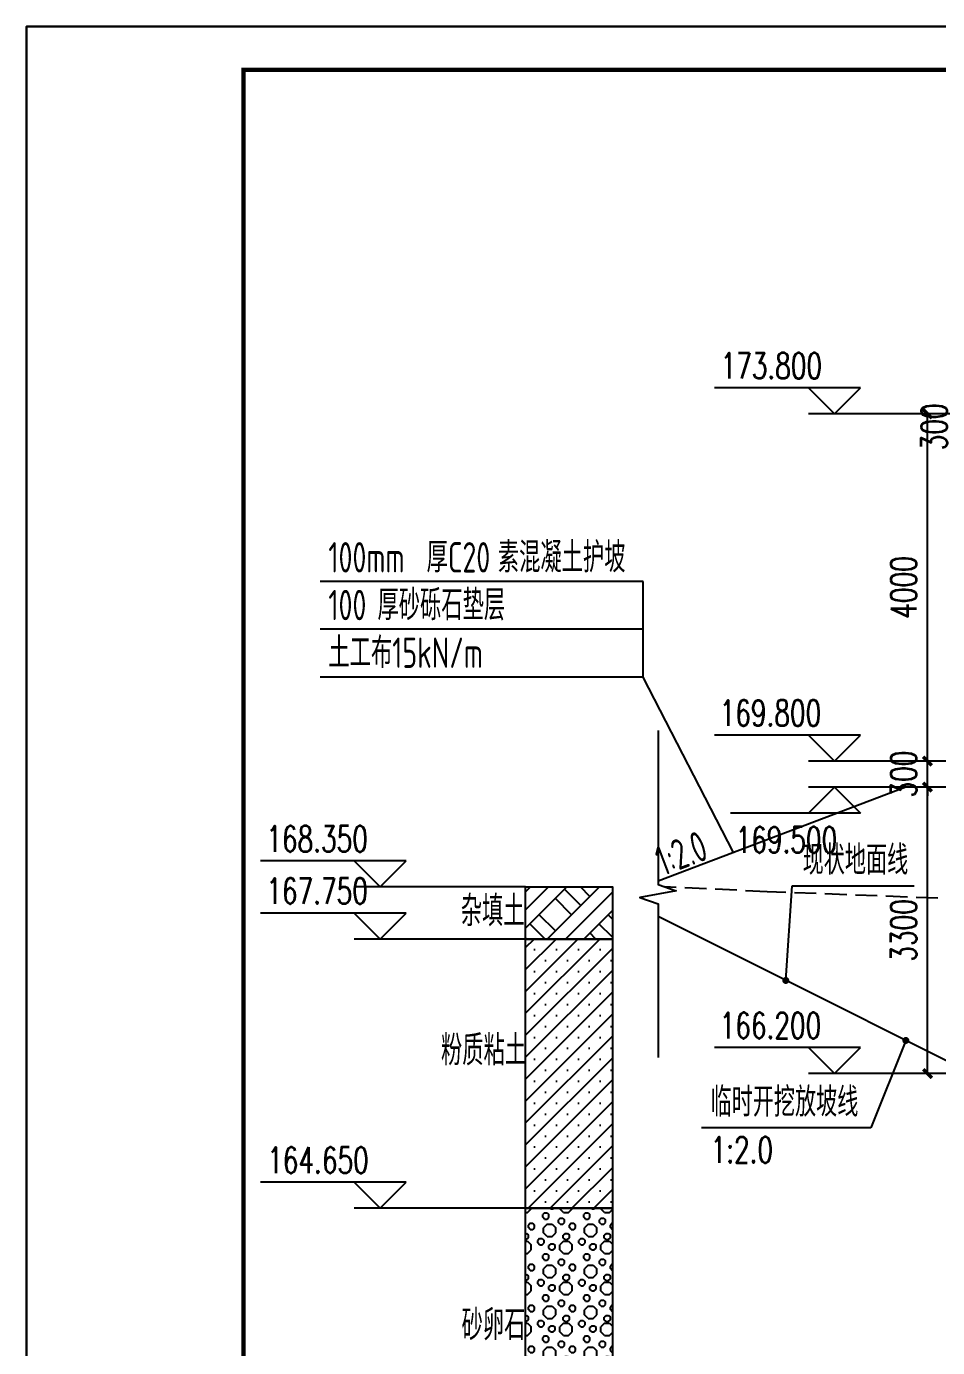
# Model space of a CAD drawing. Header units: millimetres. Extents: x -725 to 2274960, y -506 to 2980382.
# Drawn here: x 2075283 to 2085773, y 2670814 to 2686032 of the extents above; entities that cross this region are included whole.
import ezdxf

# ---------------------------------------------------------------- set-up
doc = ezdxf.new("R2010")
doc.units = ezdxf.units.MM
doc.header["$LTSCALE"] = 1000
doc.linetypes.add('DASH', pattern=[0.35, 0.25, -0.1])
for name, color, linetype in [('DIM_ELEV', 3, 'Continuous'), ('DIM_LEAD', 3, 'Continuous'), ('DIM_SYMB', 3, 'Continuous'), ('PUB_DIM', 3, 'Continuous'), ('PUB_TITLE', 4, 'Continuous'), ('YHG_文字', 7, 'Continuous'), ('YHJ_剖面_梁板', 4, 'Continuous')]:
    doc.layers.add(name, color=color, linetype=linetype)
doc.styles.add('_TCH_DIM', font='SIMPLEX', dxfattribs={"bigfont": 'GBCBIG'})
doc.styles.add('_TCH_DIM_T3', font='SIMPLEX', dxfattribs={"width": 0.705882, "bigfont": 'GBCBIG'})
doc.styles.add('TSSD_Rein', font='tssdeng.shx', dxfattribs={"width": 0.7, "bigfont": 'hztxt.shx'})
doc.dimstyles.new('_TCH_ARCH&&100', dxfattribs={"dimtxt": 297.5, "dimasz": 100, "dimexe": 250, "dimexo": 300, "dimgap": 126.25, "dimtad": 1, "dimdec": 0, "dimzin": 0, "dimdsep": 46, "dimtxsty": '_TCH_DIM_T3', "dimblk": 'ARCHTICK', "dimcen": 0.09, "dimclrt": 7, "dimazin": 2, "dimtfac": 1, "dimtdec": 0, "dimtix": 1, "dimtmove": 2, "dimatfit": 3, "dimfxl": 75, "dimtolj": 1, "dimtzin": 0, "dimarcsym": 0})

# ---------------------------------------------------------------- blocks, each defined once
blk = doc.blocks.new('HAYJZ A3')
blk.add_lwpolyline([(4975, -403417), (46975, -403417), (46975, -433117), (4975, -433117), (4975, -403417)])
at = {"const_width": 50}
blk.add_lwpolyline([(7475, -403917), (46475, -403917), (46475, -432617), (7475, -432617), (7475, -403917)], dxfattribs=at)
at = {"layer": 'PUB_TITLE'}
blk.add_lwpolyline([(4975, -433117), (46975, -433117), (46975, -403417), (4975, -403417)], close=True, dxfattribs=at)
blk = doc.blocks.new('_ArchTick')
at = {"color": 0, "linetype": 'ByBlock', "const_width": 0.4}
blk.add_lwpolyline([(-0.5, -0.5), (0.5, 0.5)], dxfattribs=at)
blk = doc.blocks.new('*D224')
at = {"layer": 'Defpoints', "color": 0, "transparency": 16777216}
for p in [(2086359, 2681570), (2087087, 2681570), (2087087, 2681270)]:
    blk.add_point(p, dxfattribs=at)
at = {"layer": 'PUB_DIM', "color": 0, "lineweight": -2, "transparency": 16777216}
for p, q in [((2086787, 2681570), (2086109, 2681570)), ((2086359, 2681270), (2086359, 2681570)), ((2086787, 2681270), (2086109, 2681270))]:
    blk.add_line(p, q, dxfattribs=at)
at = {"layer": 'PUB_DIM', "color": 0, "lineweight": -2, "transparency": 16777216, "xscale": 100, "yscale": 100, "zscale": 100}
for p, rotation in [((2086359, 2681570), 90), ((2086359, 2681270), 270)]:
    blk.add_blockref('_ArchTick', p, dxfattribs=dict(at, rotation=rotation))
at = {"layer": 'PUB_DIM', "color": 7, "transparency": 16777216, "insert": (2085734, 2681420), "char_height": 297.5, "attachment_point": 5, "rotation": 90, "style": '_TCH_DIM_T3'}
blk.add_mtext('\\A1;300', dxfattribs=at)
blk = doc.blocks.new('*D226')
at = {"layer": 'Defpoints', "color": 0, "transparency": 16777216}
for p in [(2085657, 2677270), (2086787, 2677270), (2086787, 2673970)]:
    blk.add_point(p, dxfattribs=at)
at = {"layer": 'PUB_DIM', "color": 0, "lineweight": -2, "transparency": 16777216}
for p, q in [((2086487, 2677270), (2085407, 2677270)), ((2085657, 2673970), (2085657, 2677270)), ((2086487, 2673970), (2085407, 2673970))]:
    blk.add_line(p, q, dxfattribs=at)
at = {"layer": 'PUB_DIM', "color": 0, "lineweight": -2, "transparency": 16777216, "xscale": 100, "yscale": 100, "zscale": 100}
for p, rotation in [((2085657, 2677270), 90), ((2085657, 2673970), 270)]:
    blk.add_blockref('_ArchTick', p, dxfattribs=dict(at, rotation=rotation))
at = {"layer": 'PUB_DIM', "color": 7, "transparency": 16777216, "insert": (2085382, 2675620), "char_height": 297.5, "attachment_point": 5, "rotation": 90, "style": '_TCH_DIM_T3'}
blk.add_mtext('\\A1;3300', dxfattribs=at)
blk = doc.blocks.new('*D227')
at = {"layer": 'Defpoints', "color": 0, "transparency": 16777216}
for p in [(2085657, 2677570), (2086787, 2677570), (2086787, 2677270)]:
    blk.add_point(p, dxfattribs=at)
at = {"layer": 'PUB_DIM', "color": 0, "lineweight": -2, "transparency": 16777216}
for p, q in [((2085657, 2677570), (2085657, 2677670)), ((2086487, 2677570), (2085407, 2677570)), ((2085657, 2677270), (2085657, 2677570)), ((2086487, 2677270), (2085407, 2677270)), ((2085657, 2677270), (2085657, 2677170))]:
    blk.add_line(p, q, dxfattribs=at)
at = {"layer": 'PUB_DIM', "color": 0, "lineweight": -2, "transparency": 16777216, "xscale": 100, "yscale": 100, "zscale": 100}
for p, rotation in [((2085657, 2677570), 270), ((2085657, 2677270), 90)]:
    blk.add_blockref('_ArchTick', p, dxfattribs=dict(at, rotation=rotation))
at = {"layer": 'PUB_DIM', "color": 7, "transparency": 16777216, "insert": (2085382, 2677420), "char_height": 297.5, "attachment_point": 5, "rotation": 90, "style": '_TCH_DIM_T3'}
blk.add_mtext('\\A1;300', dxfattribs=at)
blk = doc.blocks.new('*D228')
at = {"layer": 'Defpoints', "color": 0, "transparency": 16777216}
for p in [(2085657, 2681570), (2086787, 2681570), (2086787, 2677570)]:
    blk.add_point(p, dxfattribs=at)
at = {"layer": 'PUB_DIM', "color": 0, "lineweight": -2, "transparency": 16777216}
for p, q in [((2086487, 2681570), (2085407, 2681570)), ((2085657, 2677570), (2085657, 2681570)), ((2086487, 2677570), (2085407, 2677570))]:
    blk.add_line(p, q, dxfattribs=at)
at = {"layer": 'PUB_DIM', "color": 0, "lineweight": -2, "transparency": 16777216, "xscale": 100, "yscale": 100, "zscale": 100}
for p, rotation in [((2085657, 2681570), 90), ((2085657, 2677570), 270)]:
    blk.add_blockref('_ArchTick', p, dxfattribs=dict(at, rotation=rotation))
at = {"layer": 'PUB_DIM', "color": 7, "transparency": 16777216, "insert": (2085382, 2679570), "char_height": 297.5, "attachment_point": 5, "rotation": 90, "style": '_TCH_DIM_T3'}
blk.add_mtext('\\A1;4000', dxfattribs=at)

msp = doc.modelspace()

# ---------------------------------------------------------------- hatches: boundary and pattern name
at = {"layer": 'YHJ_剖面_梁板'}
h = msp.add_hatch(dxfattribs=at)
h.set_pattern_fill('夯实土壤', color=8, scale=100)
h.set_pattern_definition([(45, (9546.95, -1840.8), (-397.39401, 397.39401), []), (45, (9756.95, -1840.8), (-397.39401, 397.39401), []), (45, (9966.95, -1840.8), (-397.39401, 397.39401), []), (135, (9546.95, -1840.8), (-397.39401, -397.39401), [265, -297]), (135, (9651.95, -1735.8), (-397.39401, -397.39401), [265, -297]), (135, (9756.95, -1630.8), (-397.39401, -397.39401), [265, -297])])
h.paths.add_polyline_path([(2081029.9926, 2676119.9065), (2082029.9926, 2676119.9065), (2082029.9926, 2675519.9065), (2081029.9926, 2675519.9065)])
h = msp.add_hatch(dxfattribs=at)
h.set_pattern_fill('SACNCR', color=8, scale=150)
h.set_pattern_definition([(45, (9428.95, -1840.82), (-126.284852, 126.284852), []), (45, (9555.23, -1840.82), (-126.284852, 126.284852), [0, -178.59375])])
h.paths.add_polyline_path([(2081029.9926, 2675519.9065), (2082029.9926, 2675519.9065), (2082029.9926, 2672419.9065), (2081029.9926, 2672419.9065)])
h = msp.add_hatch(dxfattribs=at)
h.set_pattern_fill('石料_12', color=8, scale=1500, pattern_type=2)
h.set_pattern_definition([(0, (9428.95, -1840.8), (0, 472.440936), [29.52756, -442.91338]), (45, (9458.47, -1840.82), (-236.220468, 236.220468), [29.52756, -304.53863]), (135, (9428.95, -1840.82), (-236.220468, -236.220468), [29.52756, -304.53863]), (90, (9479.35, -1819.94), (-472.440936, 3e-14), [29.52756, -442.91338]), (90, (9408.07, -1819.94), (-472.440936, 3e-14), [29.52756, -442.91338]), (315, (9458.47, -1769.53), (236.220468, 236.220468), [29.52756, -304.53863]), (225, (9428.95, -1769.53), (236.220468, -236.220468), [29.52756, -304.53863]), (0, (9428.95, -1769.53), (0, 472.440936), [29.52756, -442.91338]), (0, (9665.17, -2077.04), (0, 472.440936), [29.52756, -442.91338]), (0, (9665.17, -2005.75), (0, 472.440936), [29.52756, -442.91338]), (90, (9644.3, -2056.16), (-472.440936, 3e-14), [29.52756, -442.91338]), (90, (9715.57, -2056.16), (-472.440936, 3e-14), [29.52756, -442.91338]), (0, (9338.95, -1645.8), (0, 472.440945), [59.05512, -413.385825]), (45, (9398, -1645.82), (4e-14, 472.44095), [59.05512, -609.07728]), (135, (9338.95, -1645.82), (-472.44095, 4e-14), [59.05512, -609.07728]), (90, (9439.76, -1604.06), (-472.440945, 3e-14), [59.05512, -413.385825]), (90, (9297.2, -1604.06), (-472.440945, 3e-14), [59.05512, -413.385825]), (315, (9398, -1503.25), (472.44095, -8e-14), [59.05512, -609.07728]), (225, (9338.95, -1503.25), (-8e-14, -472.44095), [59.05512, -609.07728]), (0, (9338.95, -1503.25), (0, 472.440945), [59.05512, -413.385825]), (0, (9623.95, -1450.8), (0, 472.440945), [59.05512, -413.385825]), (45, (9683, -1450.82), (4e-14, 472.44095), [59.05512, -609.07728]), (135, (9623.95, -1450.82), (-472.44095, 4e-14), [59.05512, -609.07728]), (90, (9724.76, -1409.06), (-472.440945, 3e-14), [59.05512, -413.385825]), (90, (9582.2, -1409.06), (-472.440945, 3e-14), [59.05512, -413.385825]), (315, (9683, -1308.25), (472.44095, -8e-14), [59.05512, -609.07728]), (225, (9623.95, -1308.25), (-8e-14, -472.44095), [59.05512, -609.07728]), (0, (9623.95, -1308.25), (0, 472.440945), [59.05512, -413.385825]), (0, (9773.95, -1780.8), (0, 472.440936), [29.52756, -442.91338]), (45, (9803.47, -1780.82), (-236.220468, 236.220468), [29.52756, -304.53863]), (135, (9773.95, -1780.82), (-236.220468, -236.220468), [29.52756, -304.53863]), (90, (9824.35, -1759.94), (-472.440936, 3e-14), [29.52756, -442.91338]), (90, (9753.07, -1759.94), (-472.440936, 3e-14), [29.52756, -442.91338]), (315, (9803.47, -1709.53), (236.220468, 236.220468), [29.52756, -304.53863]), (225, (9773.95, -1709.53), (236.220468, -236.220468), [29.52756, -304.53863]), (0, (9773.95, -1709.53), (0, 472.440936), [29.52756, -442.91338]), (0, (10010.17, -2017.04), (0, 472.440936), [29.52756, -442.91338]), (0, (10010.17, -1945.75), (0, 472.440936), [29.52756, -442.91338]), (90, (9989.3, -1996.16), (-472.440936, 3e-14), [29.52756, -442.91338]), (90, (10060.57, -1996.16), (-472.440936, 3e-14), [29.52756, -442.91338]), (0, (9593.95, -1720.8), (0, 472.440936), [29.52756, -442.91338]), (45, (9623.47, -1720.82), (-236.220468, 236.220468), [29.52756, -304.53863]), (135, (9593.95, -1720.82), (-236.220468, -236.220468), [29.52756, -304.53863]), (90, (9644.35, -1699.94), (-472.440936, 3e-14), [29.52756, -442.91338]), (90, (9573.07, -1699.94), (-472.440936, 3e-14), [29.52756, -442.91338]), (315, (9623.47, -1649.53), (236.220468, 236.220468), [29.52756, -304.53863]), (225, (9593.95, -1649.53), (236.220468, -236.220468), [29.52756, -304.53863]), (0, (9593.95, -1649.53), (0, 472.440936), [29.52756, -442.91338]), (0, (9830.17, -1957.04), (0, 472.440936), [29.52756, -442.91338]), (0, (9830.17, -1885.75), (0, 472.440936), [29.52756, -442.91338]), (90, (9809.3, -1936.16), (-472.440936, 3e-14), [29.52756, -442.91338]), (90, (9880.57, -1936.16), (-472.440936, 3e-14), [29.52756, -442.91338])])
h.paths.add_polyline_path([(2081029.9926, 2672419.9065), (2082029.9926, 2672419.9065), (2082029.9926, 2669919.9065), (2081029.9926, 2669919.9065)])

# ---------------------------------------------------------------- linework, layer by layer
at = {"layer": 'DIM_ELEV'}
for p, q in [((2084885.3729, 2681869.9065), (2083205.3729, 2681869.9065)), ((2084585.3729, 2681569.9065), (2084285.3729, 2681869.9065)), ((2084585.3729, 2681569.9065), (2084885.3729, 2681869.9065)), ((2085656.595, 2681569.9065), (2084285.3729, 2681569.9065)), ((2084885.3729, 2677869.9065), (2083205.3729, 2677869.9065)), ((2084585.3729, 2677569.9065), (2084285.3729, 2677869.9065)), ((2084585.3729, 2677569.9065), (2084885.3729, 2677869.9065)), ((2085656.595, 2677569.9065), (2084285.3729, 2677569.9065)), ((2084585.3729, 2677269.9065), (2084285.3729, 2676969.9065)), ((2085656.595, 2677269.9065), (2084285.3729, 2677269.9065)), ((2084585.3729, 2677269.9065), (2084885.3729, 2676969.9065)), ((2084885.3729, 2676969.9065), (2083389.3729, 2676969.9065)), ((2079656.3517, 2676419.9065), (2077976.3517, 2676419.9065)), ((2079356.3517, 2676119.9065), (2079056.3517, 2676419.9065)), ((2079356.3517, 2676119.9065), (2079656.3517, 2676419.9065)), ((2081029.9926, 2676119.9065), (2079056.3517, 2676119.9065)), ((2079656.3517, 2675819.9065), (2077976.3517, 2675819.9065)), ((2079356.3517, 2675519.9065), (2079056.3517, 2675819.9065)), ((2079356.3517, 2675519.9065), (2079656.3517, 2675819.9065)), ((2081029.9926, 2675519.9065), (2079056.3517, 2675519.9065)), ((2084885.3729, 2674269.9065), (2083205.3729, 2674269.9065)), ((2084585.3729, 2673969.9065), (2084285.3729, 2674269.9065)), ((2084585.3729, 2673969.9065), (2084885.3729, 2674269.9065)), ((2085656.595, 2673969.9065), (2084285.3729, 2673969.9065)), ((2079656.3517, 2672719.9065), (2077976.3517, 2672719.9065)), ((2079356.3517, 2672419.9065), (2079056.3517, 2672719.9065)), ((2079356.3517, 2672419.9065), (2079656.3517, 2672719.9065)), ((2081029.9926, 2672419.9065), (2079056.3517, 2672419.9065))]:
    msp.add_line(p, q, dxfattribs=at)
at = {"layer": 'DIM_LEAD'}
for p, q in [((2084025.2519, 2675043.0576), (2084096.9667, 2676134.3073)), ((2084096.9667, 2676134.3073), (2085504.3683, 2676134.3073)), ((2085407.3036, 2674352.0317), (2085005.0846, 2673346.4474)), ((2085005.0846, 2673346.4474), (2083053.9974, 2673346.4474))]:
    msp.add_line(p, q, dxfattribs=at)
at = {"layer": 'DIM_LEAD', "const_width": 40}
for points in [[(2084023.9404, 2675023.1006, 1), (2084026.5635, 2675063.0145, 1)], [(2085414.7312, 2674370.6013, 1), (2085399.876, 2674333.4621, 1)]]:
    msp.add_lwpolyline(points, format="xyb", close=True, dxfattribs=at)
at = {"layer": 'DIM_SYMB'}
for p, q in [((2082381.8273, 2679637.0254), (2078665.2912, 2679637.0254)), ((2082381.8273, 2678538.0254), (2082381.8273, 2679637.0254)), ((2082381.8273, 2679087.5254), (2078665.2912, 2679087.5254)), ((2082381.8273, 2678538.0254), (2078665.2912, 2678538.0254)), ((2083421.928, 2676516.724), (2082381.8273, 2678538.0254))]:
    msp.add_line(p, q, dxfattribs=at)
msp.add_lwpolyline([(2082554.9444, 2677920.9436), (2082554.9444, 2676149.9785), (2082764.9444, 2676073.5447), (2082344.9444, 2675999.4874), (2082554.9444, 2675924.9785), (2082554.9444, 2674154.0133)], dxfattribs=at)
at = {"layer": 'YHJ_剖面_梁板'}
for points in [[(2085406.595, 2677269.9065), (2082554.9444, 2676187.7031)], [(2087771.554, 2677269.9065), (2085406.595, 2677269.9065)], [(2087371.554, 2673369.9065), (2082554.9444, 2675778.2113)]]:
    msp.add_lwpolyline(points, dxfattribs=at)
at = {"layer": 'YHJ_剖面_梁板', "color": 1, "linetype": 'DASH'}
msp.add_lwpolyline([(2112091.8818, 2676286.1687), (2108068.5705, 2676381.3453), (2102307.8103, 2676181.9901), (2096458.2013, 2676122.5642), (2092842.867, 2676091.2124), (2090322.4012, 2675821.0085), (2083812.4368, 2676064.4983), (2082632.7864, 2676121.6463)], dxfattribs=at)
at = {"layer": 'YHJ_剖面_梁板'}
for points in [[(2081029.9926, 2676119.9065), (2082029.9926, 2676119.9065), (2082029.9926, 2675519.9065), (2081029.9926, 2675519.9065)], [(2081029.9926, 2675519.9065), (2082029.9926, 2675519.9065), (2082029.9926, 2672419.9065), (2081029.9926, 2672419.9065)], [(2081029.9926, 2672419.9065), (2082029.9926, 2672419.9065), (2082029.9926, 2669919.9065), (2081029.9926, 2669919.9065)]]:
    msp.add_lwpolyline(points, close=True, dxfattribs=at)

# ---------------------------------------------------------------- block references
msp.add_blockref('HAYJZ A3', (2070308.4813, 3089449.0067))

# ---------------------------------------------------------------- texts
at = {"layer": 'DIM_ELEV', "color": 7, "style": '_TCH_DIM', "width": 0.705882}
for s, p in [('173.800', (2083273.3729, 2681974.9065)), ('169.800', (2083263.3729, 2677974.9065)), ('168.350', (2078044.3517, 2676524.9065)), ('169.500', (2083447.3729, 2676514.9065)), ('167.750', (2078044.3517, 2675924.9065)), ('166.200', (2083263.3729, 2674374.9065)), ('164.650', (2078054.3517, 2672824.9065))]:
    msp.add_text(s, height=297.5, dxfattribs=at).set_placement(p)
at = {"layer": 'DIM_LEAD', "color": 7, "style": '_TCH_DIM'}
for s, p in [('现状地面线', (2084219.0491, 2676261.6477)), ('临时开挖放坡线', (2083158.9974, 2673473.7878))]:
    msp.add_text(s, height=337.58865, dxfattribs=at).set_placement(p)
at = {"layer": 'DIM_LEAD', "color": 7, "style": '_TCH_DIM', "width": 0.705882}
msp.add_text('1:2.0', height=297.5, dxfattribs=at).set_placement((2083158.9974, 2672943.9474))
at = {"layer": 'DIM_SYMB', "color": 7, "style": 'TSSD_Rein', "width": 0.7}
for s, p in [('100mm', (2078759.3345, 2679742.0254)), ('厚', (2079890.1037, 2679742.0254)), ('C20', (2080135.1037, 2679742.0254)), ('素混凝土护坡', (2080709.9114, 2679742.0254)), ('厚砂砾石垫层', (2079324.7191, 2679192.5254)), ('100', (2078759.3345, 2679192.5254)), ('土工布', (2078759.3345, 2678643.0254)), ('15kN/m', (2079494.3345, 2678643.0254))]:
    msp.add_text(s, height=350, dxfattribs=at).set_placement(p)
at = {"layer": 'YHG_文字', "style": 'TSSD_Rein', "width": 0.7}
msp.add_text('1:2.0', height=350, rotation=20.78179015, dxfattribs=at).set_placement((2082610.8473, 2676240.9646))
for s, p in [('杂填土', (2080283.2596, 2675668.1914)), ('粉质粘土', (2080055.6218, 2674064.4379)), ('砂卵石', (2080292.9052, 2670899.9177))]:
    msp.add_text(s, height=350, dxfattribs=at).set_placement(p)

# ---------------------------------------------------------------- dimensions: what is measured, and where the dimension line sits
at = {"layer": 'PUB_DIM'}
dim = msp.add_linear_dim(base=(2086358.7637, 2681569.9065), p1=(2087087.052, 2681269.9065), p2=(2087087.052, 2681569.9065), angle=90, dimstyle='_TCH_ARCH&&100', dxfattribs=at)
dim.commit()
dim.dimension.update_dxf_attribs({"geometry": '*D224', "text_midpoint": (2085733.7637, 2681419.9065), "dimtype": 161})
for p1, p2, picture, middle in [((2086787.052, 2677569.9065), (2086787.052, 2681569.9065), '*D228', (2085381.595, 2679569.9065)), ((2086787.052, 2677269.9065), (2086787.052, 2677569.9065), '*D227', (2085381.595, 2677419.9065)), ((2086787.052, 2673969.9065), (2086787.052, 2677269.9065), '*D226', (2085381.595, 2675619.9065))]:
    dim = msp.add_aligned_dim(p1=p1, p2=p2, distance=1130.457, dimstyle='_TCH_ARCH&&100', dxfattribs=at)
    dim.commit()
    dim.dimension.update_dxf_attribs({"geometry": picture, "text_midpoint": middle})

doc.saveas('drawing.dxf')
